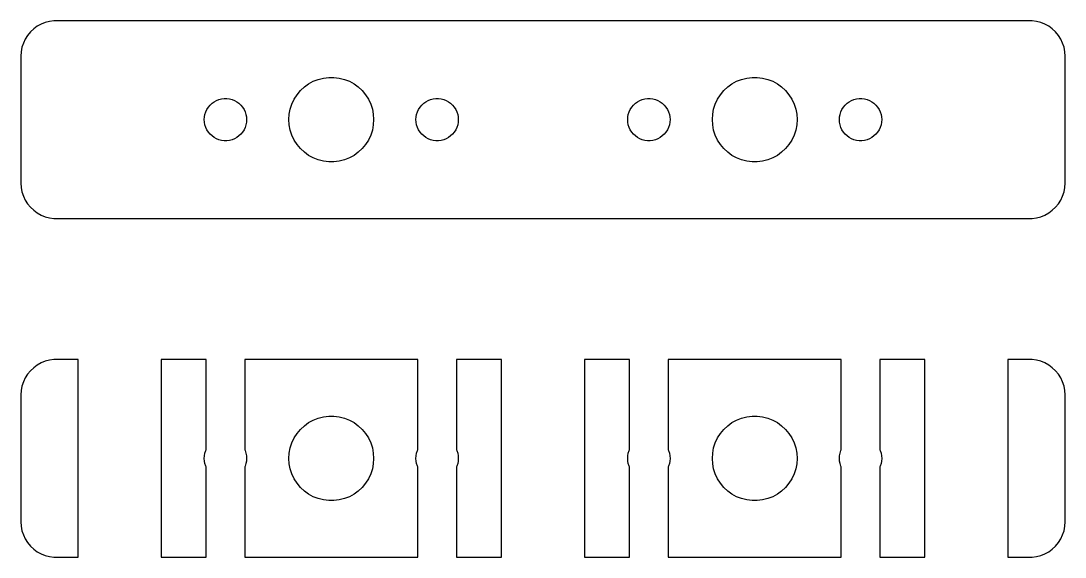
# Model space of a CAD drawing. Header units: metres. Extents: x -37 to 37, y -7 to 79.
# Drawn here: x -37 to 37, y 41 to 79 of the extents above; entities that cross this region are included whole.
import ezdxf

# ---------------------------------------------------------------- set-up
doc = ezdxf.new("R2010")
doc.units = ezdxf.units.M

msp = doc.modelspace()

# ---------------------------------------------------------------- linework, layer by layer
for p, q in [((-35.8396, 78.6108), (-36.0936, 78.4263)), ((-35.5644, 78.7621), (-35.8396, 78.6108)), ((-35.2725, 78.8776), (-35.5644, 78.7621)), ((-34.9684, 78.9557), (-35.2725, 78.8776)), ((-34.657, 78.9951), (-34.9684, 78.9557)), ((34.657, 78.9951), (-34.657, 78.9951)), ((34.9684, 78.9557), (34.657, 78.9951)), ((35.2725, 78.8776), (34.9684, 78.9557)), ((35.5644, 78.7621), (35.2725, 78.8776)), ((35.8396, 78.6108), (35.5644, 78.7621)), ((36.0936, 78.4263), (35.8396, 78.6108)), ((-36.6908, 77.7044), (-36.8244, 77.4203)), ((-36.5225, 77.9695), (-36.6908, 77.7044)), ((-36.3224, 78.2114), (-36.5225, 77.9695)), ((-36.0936, 78.4263), (-36.3224, 78.2114)), ((36.3224, 78.2114), (36.0936, 78.4263)), ((36.5225, 77.9695), (36.3224, 78.2114)), ((36.6908, 77.7044), (36.5225, 77.9695)), ((36.8244, 77.4203), (36.6908, 77.7044)), ((-36.9214, 77.1217), (-36.9803, 76.8133)), ((-36.8244, 77.4203), (-36.9214, 77.1217)), ((36.9214, 77.1217), (36.8244, 77.4203)), ((36.9803, 76.8133), (36.9214, 77.1217)), ((-36.9803, 76.8133), (-37, 76.5)), ((-37, 76.5), (-37, 67.5)), ((37, 76.5), (36.9803, 76.8133)), ((37, 67.5), (37, 76.5)), ((-16.2773, 74.7145), (-15.927, 74.8532)), ((-15.927, 74.8532), (-15.5621, 74.9469)), ((-15.5621, 74.9469), (-15.1884, 74.9941)), ((-15.1884, 74.9941), (-14.8116, 74.9941)), ((-14.8116, 74.9941), (-14.4379, 74.9469)), ((-14.4379, 74.9469), (-14.0729, 74.8532)), ((-14.0729, 74.8532), (-13.7227, 74.7145)), ((13.7227, 74.7145), (14.0729, 74.8532)), ((14.0729, 74.8532), (14.4379, 74.9469)), ((14.4379, 74.9469), (14.8116, 74.9941)), ((14.8116, 74.9941), (15.1884, 74.9941)), ((15.1884, 74.9941), (15.5621, 74.9469)), ((15.5621, 74.9469), (15.927, 74.8532)), ((15.927, 74.8532), (16.2773, 74.7145)), ((-17.427, 73.7634), (-17.1869, 74.0536)), ((-17.1869, 74.0536), (-16.9123, 74.3115)), ((-16.9123, 74.3115), (-16.6075, 74.533)), ((-16.6075, 74.533), (-16.2773, 74.7145)), ((-13.7227, 74.7145), (-13.3925, 74.533)), ((-13.3925, 74.533), (-13.0877, 74.3115)), ((-13.0877, 74.3115), (-12.8131, 74.0536)), ((-12.8131, 74.0536), (-12.5729, 73.7634)), ((12.5729, 73.7634), (12.8131, 74.0536)), ((12.8131, 74.0536), (13.0877, 74.3115)), ((13.0877, 74.3115), (13.3925, 74.533)), ((13.3925, 74.533), (13.7227, 74.7145)), ((16.2773, 74.7145), (16.6075, 74.533)), ((16.6075, 74.533), (16.9123, 74.3115)), ((16.9123, 74.3115), (17.1869, 74.0536)), ((17.1869, 74.0536), (17.427, 73.7634)), ((-23.4561, 73.1558), (-23.3037, 73.2665)), ((-23.3037, 73.2665), (-23.1387, 73.3572)), ((-23.1387, 73.3572), (-22.9635, 73.4266)), ((-22.9635, 73.4266), (-22.7811, 73.4734)), ((-22.7811, 73.4734), (-22.5942, 73.497)), ((-22.5942, 73.497), (-22.4058, 73.497)), ((-22.4058, 73.497), (-22.2189, 73.4734)), ((-22.2189, 73.4734), (-22.0365, 73.4266)), ((-22.0365, 73.4266), (-21.8613, 73.3572)), ((-21.8613, 73.3572), (-21.6963, 73.2665)), ((-21.6963, 73.2665), (-21.5439, 73.1558)), ((-17.7893, 73.1044), (-17.6289, 73.4453)), ((-17.6289, 73.4453), (-17.427, 73.7634)), ((-12.5729, 73.7634), (-12.3711, 73.4453)), ((-12.3711, 73.4453), (-12.2107, 73.1044)), ((-8.45613, 73.1558), (-8.30373, 73.2665)), ((-8.30373, 73.2665), (-8.13866, 73.3572)), ((-8.13866, 73.3572), (-7.96352, 73.4266)), ((-7.96352, 73.4266), (-7.78107, 73.4734)), ((-7.78107, 73.4734), (-7.59418, 73.497)), ((-7.59418, 73.497), (-7.40581, 73.497)), ((-7.40581, 73.497), (-7.21892, 73.4734)), ((-7.21892, 73.4734), (-7.03647, 73.4266)), ((-7.03647, 73.4266), (-6.86133, 73.3572)), ((-6.86133, 73.3572), (-6.69626, 73.2665)), ((-6.69626, 73.2665), (-6.54385, 73.1558)), ((6.54385, 73.1558), (6.69626, 73.2665)), ((6.69626, 73.2665), (6.86133, 73.3572)), ((6.86133, 73.3572), (7.03647, 73.4266)), ((7.03647, 73.4266), (7.21892, 73.4734)), ((7.21892, 73.4734), (7.40581, 73.497)), ((7.40581, 73.497), (7.59418, 73.497)), ((7.59418, 73.497), (7.78107, 73.4734)), ((7.78107, 73.4734), (7.96352, 73.4266)), ((7.96352, 73.4266), (8.13866, 73.3572)), ((8.13866, 73.3572), (8.30373, 73.2665)), ((8.30373, 73.2665), (8.45613, 73.1558)), ((12.2107, 73.1044), (12.3711, 73.4453)), ((12.3711, 73.4453), (12.5729, 73.7634)), ((17.427, 73.7634), (17.6289, 73.4453)), ((17.6289, 73.4453), (17.7893, 73.1044)), ((21.5439, 73.1558), (21.6963, 73.2665)), ((21.6963, 73.2665), (21.8613, 73.3572)), ((21.8613, 73.3572), (22.0365, 73.4266)), ((22.0365, 73.4266), (22.2189, 73.4734)), ((22.2189, 73.4734), (22.4058, 73.497)), ((22.4058, 73.497), (22.5942, 73.497)), ((22.5942, 73.497), (22.7811, 73.4734)), ((22.7811, 73.4734), (22.9635, 73.4266)), ((22.9635, 73.4266), (23.1387, 73.3572)), ((23.1387, 73.3572), (23.3037, 73.2665)), ((23.3037, 73.2665), (23.4561, 73.1558)), ((-23.9529, 72.373), (-23.8947, 72.5522)), ((-23.8947, 72.5522), (-23.8145, 72.7226)), ((-23.8145, 72.7226), (-23.7135, 72.8817)), ((-23.7135, 72.8817), (-23.5934, 73.0268)), ((-23.5934, 73.0268), (-23.4561, 73.1558)), ((-21.5439, 73.1558), (-21.4065, 73.0268)), ((-21.4065, 73.0268), (-21.2865, 72.8817)), ((-21.2865, 72.8817), (-21.1855, 72.7226)), ((-21.1855, 72.7226), (-21.1053, 72.5522)), ((-21.1053, 72.5522), (-21.0471, 72.373)), ((-17.9763, 72.376), (-17.9057, 72.7461)), ((-17.9057, 72.7461), (-17.7893, 73.1044)), ((-12.2107, 73.1044), (-12.0942, 72.7461)), ((-12.0942, 72.7461), (-12.0237, 72.376)), ((-8.95287, 72.373), (-8.89465, 72.5522)), ((-8.89465, 72.5522), (-8.81445, 72.7226)), ((-8.81445, 72.7226), (-8.71352, 72.8817)), ((-8.71352, 72.8817), (-8.59344, 73.0268)), ((-8.59344, 73.0268), (-8.45613, 73.1558)), ((-6.54385, 73.1558), (-6.40654, 73.0268)), ((-6.40654, 73.0268), (-6.28647, 72.8817)), ((-6.28647, 72.8817), (-6.18553, 72.7226)), ((-6.18553, 72.7226), (-6.10533, 72.5522)), ((-6.10533, 72.5522), (-6.04712, 72.373)), ((6.04712, 72.373), (6.10533, 72.5522)), ((6.10533, 72.5522), (6.18553, 72.7226)), ((6.18553, 72.7226), (6.28647, 72.8817)), ((6.28647, 72.8817), (6.40654, 73.0268)), ((6.40654, 73.0268), (6.54385, 73.1558)), ((8.45613, 73.1558), (8.59344, 73.0268)), ((8.59344, 73.0268), (8.71352, 72.8817)), ((8.71352, 72.8817), (8.81445, 72.7226)), ((8.81445, 72.7226), (8.89465, 72.5522)), ((8.89465, 72.5522), (8.95287, 72.373)), ((12.0237, 72.376), (12.0942, 72.7461)), ((12.0942, 72.7461), (12.2107, 73.1044)), ((17.7893, 73.1044), (17.9057, 72.7461)), ((17.9057, 72.7461), (17.9763, 72.376)), ((21.0471, 72.373), (21.1053, 72.5522)), ((21.1053, 72.5522), (21.1855, 72.7226)), ((21.1855, 72.7226), (21.2865, 72.8817)), ((21.2865, 72.8817), (21.4065, 73.0268)), ((21.4065, 73.0268), (21.5439, 73.1558)), ((23.4561, 73.1558), (23.5934, 73.0268)), ((23.5934, 73.0268), (23.7135, 72.8817)), ((23.7135, 72.8817), (23.8145, 72.7226)), ((23.8145, 72.7226), (23.8947, 72.5522)), ((23.8947, 72.5522), (23.9529, 72.373)), ((-24, 72), (-23.9882, 72.188)), ((-23.9882, 71.812), (-24, 72)), ((-23.9882, 72.188), (-23.9529, 72.373)), ((-23.9529, 71.627), (-23.9882, 71.812)), ((-21.0471, 72.373), (-21.0118, 72.188)), ((-21.0118, 71.812), (-21.0471, 71.627)), ((-21.0118, 72.188), (-21, 72)), ((-21, 72), (-21.0118, 71.812)), ((-18, 72), (-17.9763, 72.376)), ((-17.9763, 71.624), (-18, 72)), ((-12.0237, 72.376), (-12, 72)), ((-12, 72), (-12.0237, 71.624)), ((-9, 72), (-8.98816, 72.188)), ((-8.98816, 71.812), (-9, 72)), ((-8.98816, 72.188), (-8.95287, 72.373)), ((-8.95287, 71.627), (-8.98816, 71.812)), ((-6.04712, 72.373), (-6.01183, 72.188)), ((-6.01183, 71.812), (-6.04712, 71.627)), ((-6.01183, 72.188), (-6, 72)), ((-6, 72), (-6.01183, 71.812)), ((6, 72), (6.01183, 72.188)), ((6.01183, 71.812), (6, 72)), ((6.01183, 72.188), (6.04712, 72.373)), ((6.04712, 71.627), (6.01183, 71.812)), ((8.95287, 72.373), (8.98816, 72.188)), ((8.98816, 71.812), (8.95287, 71.627)), ((8.98816, 72.188), (9, 72)), ((9, 72), (8.98816, 71.812)), ((12, 72), (12.0237, 72.376)), ((12.0237, 71.624), (12, 72)), ((17.9763, 72.376), (18, 72)), ((18, 72), (17.9763, 71.624)), ((21, 72), (21.0118, 72.188)), ((21.0118, 71.812), (21, 72)), ((21.0118, 72.188), (21.0471, 72.373)), ((21.0471, 71.627), (21.0118, 71.812)), ((23.9529, 72.373), (23.9882, 72.188)), ((23.9882, 71.812), (23.9529, 71.627)), ((23.9882, 72.188), (24, 72)), ((24, 72), (23.9882, 71.812)), ((-23.8947, 71.4478), (-23.9529, 71.627)), ((-23.8145, 71.2774), (-23.8947, 71.4478)), ((-23.7135, 71.1183), (-23.8145, 71.2774)), ((-23.5934, 70.9732), (-23.7135, 71.1183)), ((-21.2865, 71.1183), (-21.4065, 70.9732)), ((-21.1855, 71.2774), (-21.2865, 71.1183)), ((-21.1053, 71.4478), (-21.1855, 71.2774)), ((-21.0471, 71.627), (-21.1053, 71.4478)), ((-17.9057, 71.2539), (-17.9763, 71.624)), ((-17.7893, 70.8956), (-17.9057, 71.2539)), ((-12.0942, 71.2539), (-12.2107, 70.8956)), ((-12.0237, 71.624), (-12.0942, 71.2539)), ((-8.89465, 71.4478), (-8.95287, 71.627)), ((-8.81445, 71.2774), (-8.89465, 71.4478)), ((-8.71352, 71.1183), (-8.81445, 71.2774)), ((-8.59344, 70.9732), (-8.71352, 71.1183)), ((-6.28647, 71.1183), (-6.40654, 70.9732)), ((-6.18553, 71.2774), (-6.28647, 71.1183)), ((-6.10533, 71.4478), (-6.18553, 71.2774)), ((-6.04712, 71.627), (-6.10533, 71.4478)), ((6.10533, 71.4478), (6.04712, 71.627)), ((6.18553, 71.2774), (6.10533, 71.4478)), ((6.28647, 71.1183), (6.18553, 71.2774)), ((6.40654, 70.9732), (6.28647, 71.1183)), ((8.71352, 71.1183), (8.59344, 70.9732)), ((8.81445, 71.2774), (8.71352, 71.1183)), ((8.89465, 71.4478), (8.81445, 71.2774)), ((8.95287, 71.627), (8.89465, 71.4478)), ((12.0942, 71.2539), (12.0237, 71.624)), ((12.2107, 70.8956), (12.0942, 71.2539)), ((17.9057, 71.2539), (17.7893, 70.8956)), ((17.9763, 71.624), (17.9057, 71.2539)), ((21.1053, 71.4478), (21.0471, 71.627)), ((21.1855, 71.2774), (21.1053, 71.4478)), ((21.2865, 71.1183), (21.1855, 71.2774)), ((21.4065, 70.9732), (21.2865, 71.1183)), ((23.7135, 71.1183), (23.5934, 70.9732)), ((23.8145, 71.2774), (23.7135, 71.1183)), ((23.8947, 71.4478), (23.8145, 71.2774)), ((23.9529, 71.627), (23.8947, 71.4478)), ((-23.4561, 70.8442), (-23.5934, 70.9732)), ((-23.3037, 70.7335), (-23.4561, 70.8442)), ((-23.1387, 70.6428), (-23.3037, 70.7335)), ((-22.9635, 70.5734), (-23.1387, 70.6428)), ((-22.7811, 70.5266), (-22.9635, 70.5734)), ((-22.5942, 70.503), (-22.7811, 70.5266)), ((-22.4058, 70.503), (-22.5942, 70.503)), ((-22.2189, 70.5266), (-22.4058, 70.503)), ((-22.0365, 70.5734), (-22.2189, 70.5266)), ((-21.8613, 70.6428), (-22.0365, 70.5734)), ((-21.6963, 70.7335), (-21.8613, 70.6428)), ((-21.5439, 70.8442), (-21.6963, 70.7335)), ((-21.4065, 70.9732), (-21.5439, 70.8442)), ((-17.6289, 70.5547), (-17.7893, 70.8956)), ((-17.427, 70.2366), (-17.6289, 70.5547)), ((-12.3711, 70.5547), (-12.5729, 70.2366)), ((-12.2107, 70.8956), (-12.3711, 70.5547)), ((-8.45613, 70.8442), (-8.59344, 70.9732)), ((-8.30373, 70.7335), (-8.45613, 70.8442)), ((-8.13866, 70.6428), (-8.30373, 70.7335)), ((-7.96352, 70.5734), (-8.13866, 70.6428)), ((-7.78107, 70.5266), (-7.96352, 70.5734)), ((-7.59418, 70.503), (-7.78107, 70.5266)), ((-7.40581, 70.503), (-7.59418, 70.503)), ((-7.21892, 70.5266), (-7.40581, 70.503)), ((-7.03647, 70.5734), (-7.21892, 70.5266)), ((-6.86133, 70.6428), (-7.03647, 70.5734)), ((-6.69626, 70.7335), (-6.86133, 70.6428)), ((-6.54385, 70.8442), (-6.69626, 70.7335)), ((-6.40654, 70.9732), (-6.54385, 70.8442)), ((6.54385, 70.8442), (6.40654, 70.9732)), ((6.69626, 70.7335), (6.54385, 70.8442)), ((6.86133, 70.6428), (6.69626, 70.7335)), ((7.03647, 70.5734), (6.86133, 70.6428)), ((7.21892, 70.5266), (7.03647, 70.5734)), ((7.40581, 70.503), (7.21892, 70.5266)), ((7.59418, 70.503), (7.40581, 70.503)), ((7.78107, 70.5266), (7.59418, 70.503)), ((7.96352, 70.5734), (7.78107, 70.5266)), ((8.13866, 70.6428), (7.96352, 70.5734)), ((8.30373, 70.7335), (8.13866, 70.6428)), ((8.45613, 70.8442), (8.30373, 70.7335)), ((8.59344, 70.9732), (8.45613, 70.8442)), ((12.3711, 70.5547), (12.2107, 70.8956)), ((12.5729, 70.2366), (12.3711, 70.5547)), ((17.6289, 70.5547), (17.427, 70.2366)), ((17.7893, 70.8956), (17.6289, 70.5547)), ((21.5439, 70.8442), (21.4065, 70.9732)), ((21.6963, 70.7335), (21.5439, 70.8442)), ((21.8613, 70.6428), (21.6963, 70.7335)), ((22.0365, 70.5734), (21.8613, 70.6428)), ((22.2189, 70.5266), (22.0365, 70.5734)), ((22.4058, 70.503), (22.2189, 70.5266)), ((22.5942, 70.503), (22.4058, 70.503)), ((22.7811, 70.5266), (22.5942, 70.503)), ((22.9635, 70.5734), (22.7811, 70.5266)), ((23.1387, 70.6428), (22.9635, 70.5734)), ((23.3037, 70.7335), (23.1387, 70.6428)), ((23.4561, 70.8442), (23.3037, 70.7335)), ((23.5934, 70.9732), (23.4561, 70.8442)), ((-17.1869, 69.9464), (-17.427, 70.2366)), ((-16.9123, 69.6885), (-17.1869, 69.9464)), ((-16.6075, 69.467), (-16.9123, 69.6885)), ((-13.0877, 69.6885), (-13.3925, 69.467)), ((-12.8131, 69.9464), (-13.0877, 69.6885)), ((-12.5729, 70.2366), (-12.8131, 69.9464)), ((12.8131, 69.9464), (12.5729, 70.2366)), ((13.0877, 69.6885), (12.8131, 69.9464)), ((13.3925, 69.467), (13.0877, 69.6885)), ((16.9123, 69.6885), (16.6075, 69.467)), ((17.1869, 69.9464), (16.9123, 69.6885)), ((17.427, 70.2366), (17.1869, 69.9464)), ((-16.2773, 69.2855), (-16.6075, 69.467)), ((-15.927, 69.1468), (-16.2773, 69.2855)), ((-15.5621, 69.0531), (-15.927, 69.1468)), ((-15.1884, 69.0059), (-15.5621, 69.0531)), ((-14.8116, 69.0059), (-15.1884, 69.0059)), ((-14.4379, 69.0531), (-14.8116, 69.0059)), ((-14.0729, 69.1468), (-14.4379, 69.0531)), ((-13.7227, 69.2855), (-14.0729, 69.1468)), ((-13.3925, 69.467), (-13.7227, 69.2855)), ((13.7227, 69.2855), (13.3925, 69.467)), ((14.0729, 69.1468), (13.7227, 69.2855)), ((14.4379, 69.0531), (14.0729, 69.1468)), ((14.8116, 69.0059), (14.4379, 69.0531)), ((15.1884, 69.0059), (14.8116, 69.0059)), ((15.5621, 69.0531), (15.1884, 69.0059)), ((15.927, 69.1468), (15.5621, 69.0531)), ((16.2773, 69.2855), (15.927, 69.1468)), ((16.6075, 69.467), (16.2773, 69.2855)), ((-37, 67.5), (-36.9803, 67.1867)), ((36.9803, 67.1867), (37, 67.5)), ((-36.9803, 67.1867), (-36.9214, 66.8783)), ((-36.9214, 66.8783), (-36.8244, 66.5797)), ((36.8244, 66.5797), (36.9214, 66.8783)), ((36.9214, 66.8783), (36.9803, 67.1867)), ((-36.8244, 66.5797), (-36.6908, 66.2956)), ((-36.6908, 66.2956), (-36.5225, 66.0305)), ((-36.5225, 66.0305), (-36.3224, 65.7886)), ((36.3224, 65.7886), (36.5225, 66.0305)), ((36.5225, 66.0305), (36.6908, 66.2956)), ((36.6908, 66.2956), (36.8244, 66.5797)), ((-36.3224, 65.7886), (-36.0936, 65.5737)), ((-36.0936, 65.5737), (-35.8396, 65.3892)), ((-35.8396, 65.3892), (-35.5644, 65.2379)), ((-35.5644, 65.2379), (-35.2725, 65.1224)), ((-35.2725, 65.1224), (-34.9684, 65.0443)), ((34.9684, 65.0443), (35.2725, 65.1224)), ((35.2725, 65.1224), (35.5644, 65.2379)), ((35.5644, 65.2379), (35.8396, 65.3892)), ((35.8396, 65.3892), (36.0936, 65.5737)), ((36.0936, 65.5737), (36.3224, 65.7886)), ((-34.9684, 65.0443), (-34.657, 65.0049)), ((-34.657, 65.0049), (34.657, 65.0049)), ((34.657, 65.0049), (34.9684, 65.0443)), ((-35.5644, 54.7621), (-35.8396, 54.6108)), ((-35.2725, 54.8776), (-35.5644, 54.7621)), ((-34.9684, 54.9557), (-35.2725, 54.8776)), ((-34.657, 54.9951), (-34.9684, 54.9557)), ((-32.9336, 54.9951), (-34.657, 54.9951)), ((-32.9336, 41.0049), (-32.9336, 54.9951)), ((-23.8722, 54.9951), (-27.0664, 54.9951)), ((-27.0664, 54.9951), (-27.0664, 41.0049)), ((-23.8722, 48.6), (-23.8722, 54.9951)), ((-8.87216, 54.9951), (-21.1278, 54.9951)), ((-21.1278, 54.9951), (-21.1278, 48.6)), ((-8.87216, 48.6), (-8.87216, 54.9951)), ((-2.93361, 54.9951), (-6.12782, 54.9951)), ((-6.12782, 54.9951), (-6.12782, 48.6)), ((-2.93361, 41.0049), (-2.93361, 54.9951)), ((6.12782, 54.9951), (2.93361, 54.9951)), ((2.93361, 54.9951), (2.93361, 41.0049)), ((6.12782, 48.6), (6.12782, 54.9951)), ((21.1278, 54.9951), (8.87216, 54.9951)), ((8.87216, 54.9951), (8.87216, 48.6)), ((21.1278, 48.6), (21.1278, 54.9951)), ((27.0664, 54.9951), (23.8722, 54.9951)), ((23.8722, 54.9951), (23.8722, 48.6)), ((27.0664, 41.0049), (27.0664, 54.9951)), ((34.657, 54.9951), (32.9336, 54.9951)), ((32.9336, 54.9951), (32.9336, 41.0049)), ((34.9684, 54.9557), (34.657, 54.9951)), ((35.2725, 54.8776), (34.9684, 54.9557)), ((35.5644, 54.7621), (35.2725, 54.8776)), ((35.8396, 54.6108), (35.5644, 54.7621)), ((-36.3224, 54.2114), (-36.5225, 53.9695)), ((-36.0936, 54.4263), (-36.3224, 54.2114)), ((-35.8396, 54.6108), (-36.0936, 54.4263)), ((36.0936, 54.4263), (35.8396, 54.6108)), ((36.3224, 54.2114), (36.0936, 54.4263)), ((36.5225, 53.9695), (36.3224, 54.2114)), ((-36.8244, 53.4203), (-36.9214, 53.1217)), ((-36.6908, 53.7044), (-36.8244, 53.4203)), ((-36.5225, 53.9695), (-36.6908, 53.7044)), ((36.6908, 53.7044), (36.5225, 53.9695)), ((36.8244, 53.4203), (36.6908, 53.7044)), ((36.9214, 53.1217), (36.8244, 53.4203)), ((-36.9803, 52.8133), (-37, 52.5)), ((-36.9214, 53.1217), (-36.9803, 52.8133)), ((36.9803, 52.8133), (36.9214, 53.1217)), ((37, 52.5), (36.9803, 52.8133)), ((-37, 52.5), (-37, 43.5)), ((37, 43.5), (37, 52.5)), ((-16.9123, 50.3115), (-16.6075, 50.533)), ((-16.6075, 50.533), (-16.2773, 50.7145)), ((-16.2773, 50.7145), (-15.927, 50.8532)), ((-15.927, 50.8532), (-15.5621, 50.9469)), ((-15.5621, 50.9469), (-15.1884, 50.9941)), ((-15.1884, 50.9941), (-14.8116, 50.9941)), ((-14.8116, 50.9941), (-14.4379, 50.9469)), ((-14.4379, 50.9469), (-14.0729, 50.8532)), ((-14.0729, 50.8532), (-13.7227, 50.7145)), ((-13.7227, 50.7145), (-13.3925, 50.533)), ((-13.3925, 50.533), (-13.0877, 50.3115)), ((13.0877, 50.3115), (13.3925, 50.533)), ((13.3925, 50.533), (13.7227, 50.7145)), ((13.7227, 50.7145), (14.0729, 50.8532)), ((14.0729, 50.8532), (14.4379, 50.9469)), ((14.4379, 50.9469), (14.8116, 50.9941)), ((14.8116, 50.9941), (15.1884, 50.9941)), ((15.1884, 50.9941), (15.5621, 50.9469)), ((15.5621, 50.9469), (15.927, 50.8532)), ((15.927, 50.8532), (16.2773, 50.7145)), ((16.2773, 50.7145), (16.6075, 50.533)), ((16.6075, 50.533), (16.9123, 50.3115)), ((-17.6289, 49.4453), (-17.427, 49.7634)), ((-17.427, 49.7634), (-17.1869, 50.0536)), ((-17.1869, 50.0536), (-16.9123, 50.3115)), ((-13.0877, 50.3115), (-12.8131, 50.0536)), ((-12.8131, 50.0536), (-12.5729, 49.7634)), ((-12.5729, 49.7634), (-12.3711, 49.4453)), ((12.3711, 49.4453), (12.5729, 49.7634)), ((12.5729, 49.7634), (12.8131, 50.0536)), ((12.8131, 50.0536), (13.0877, 50.3115)), ((16.9123, 50.3115), (17.1869, 50.0536)), ((17.1869, 50.0536), (17.427, 49.7634)), ((17.427, 49.7634), (17.6289, 49.4453)), ((-17.9057, 48.7461), (-17.7893, 49.1044)), ((-17.7893, 49.1044), (-17.6289, 49.4453)), ((-12.3711, 49.4453), (-12.2107, 49.1044)), ((-12.2107, 49.1044), (-12.0942, 48.7461)), ((12.0942, 48.7461), (12.2107, 49.1044)), ((12.2107, 49.1044), (12.3711, 49.4453)), ((17.6289, 49.4453), (17.7893, 49.1044)), ((17.7893, 49.1044), (17.9057, 48.7461)), ((-24, 48), (-23.9882, 48.188)), ((-23.9882, 48.188), (-23.9529, 48.373)), ((-23.9529, 48.373), (-23.8947, 48.5522)), ((-23.8947, 48.5522), (-23.8722, 48.6)), ((-21.1278, 48.6), (-21.1053, 48.5522)), ((-21.1053, 48.5522), (-21.0471, 48.373)), ((-21.0471, 48.373), (-21.0118, 48.188)), ((-21.0118, 48.188), (-21, 48)), ((-18, 48), (-17.9763, 48.376)), ((-17.9763, 48.376), (-17.9057, 48.7461)), ((-12.0942, 48.7461), (-12.0237, 48.376)), ((-12.0237, 48.376), (-12, 48)), ((-9, 48), (-8.98816, 48.188)), ((-8.98816, 48.188), (-8.95287, 48.373)), ((-8.95287, 48.373), (-8.89465, 48.5522)), ((-8.89465, 48.5522), (-8.87216, 48.6)), ((-6.12782, 48.6), (-6.10533, 48.5522)), ((-6.10533, 48.5522), (-6.04712, 48.373)), ((-6.04712, 48.373), (-6.01183, 48.188)), ((-6.01183, 48.188), (-6, 48)), ((6, 48), (6.01183, 48.188)), ((6.01183, 48.188), (6.04712, 48.373)), ((6.04712, 48.373), (6.10533, 48.5522)), ((6.10533, 48.5522), (6.12782, 48.6)), ((8.87216, 48.6), (8.89465, 48.5522)), ((8.89465, 48.5522), (8.95287, 48.373)), ((8.95287, 48.373), (8.98816, 48.188)), ((8.98816, 48.188), (9, 48)), ((12, 48), (12.0237, 48.376)), ((12.0237, 48.376), (12.0942, 48.7461)), ((17.9057, 48.7461), (17.9763, 48.376)), ((17.9763, 48.376), (18, 48)), ((21, 48), (21.0118, 48.188)), ((21.0118, 48.188), (21.0471, 48.373)), ((21.0471, 48.373), (21.1053, 48.5522)), ((21.1053, 48.5522), (21.1278, 48.6)), ((23.8722, 48.6), (23.8947, 48.5522)), ((23.8947, 48.5522), (23.9529, 48.373)), ((23.9529, 48.373), (23.9882, 48.188)), ((23.9882, 48.188), (24, 48)), ((-23.9882, 47.812), (-24, 48)), ((-23.9529, 47.627), (-23.9882, 47.812)), ((-23.8947, 47.4478), (-23.9529, 47.627)), ((-23.8722, 47.4), (-23.8947, 47.4478)), ((-23.8722, 41.0049), (-23.8722, 47.4)), ((-21.1053, 47.4478), (-21.1278, 47.4)), ((-21.1278, 47.4), (-21.1278, 41.0049)), ((-21.0471, 47.627), (-21.1053, 47.4478)), ((-21.0118, 47.812), (-21.0471, 47.627)), ((-21, 48), (-21.0118, 47.812)), ((-17.9763, 47.624), (-18, 48)), ((-17.9057, 47.2539), (-17.9763, 47.624)), ((-12.0237, 47.624), (-12.0942, 47.2539)), ((-12, 48), (-12.0237, 47.624)), ((-8.98816, 47.812), (-9, 48)), ((-8.95287, 47.627), (-8.98816, 47.812)), ((-8.89465, 47.4478), (-8.95287, 47.627)), ((-8.87216, 47.4), (-8.89465, 47.4478)), ((-8.87216, 41.0049), (-8.87216, 47.4)), ((-6.10533, 47.4478), (-6.12782, 47.4)), ((-6.12782, 47.4), (-6.12782, 41.0049)), ((-6.04712, 47.627), (-6.10533, 47.4478)), ((-6.01183, 47.812), (-6.04712, 47.627)), ((-6, 48), (-6.01183, 47.812)), ((6.01183, 47.812), (6, 48)), ((6.04712, 47.627), (6.01183, 47.812)), ((6.10533, 47.4478), (6.04712, 47.627)), ((6.12782, 47.4), (6.10533, 47.4478)), ((6.12782, 41.0049), (6.12782, 47.4)), ((8.89465, 47.4478), (8.87216, 47.4)), ((8.87216, 47.4), (8.87216, 41.0049)), ((8.95287, 47.627), (8.89465, 47.4478)), ((8.98816, 47.812), (8.95287, 47.627)), ((9, 48), (8.98816, 47.812)), ((12.0237, 47.624), (12, 48)), ((12.0942, 47.2539), (12.0237, 47.624)), ((17.9763, 47.624), (17.9057, 47.2539)), ((18, 48), (17.9763, 47.624)), ((21.0118, 47.812), (21, 48)), ((21.0471, 47.627), (21.0118, 47.812)), ((21.1053, 47.4478), (21.0471, 47.627)), ((21.1278, 47.4), (21.1053, 47.4478)), ((21.1278, 41.0049), (21.1278, 47.4)), ((23.8947, 47.4478), (23.8722, 47.4)), ((23.8722, 47.4), (23.8722, 41.0049)), ((23.9529, 47.627), (23.8947, 47.4478)), ((23.9882, 47.812), (23.9529, 47.627)), ((24, 48), (23.9882, 47.812)), ((-17.7893, 46.8956), (-17.9057, 47.2539)), ((-17.6289, 46.5547), (-17.7893, 46.8956)), ((-12.2107, 46.8956), (-12.3711, 46.5547)), ((-12.0942, 47.2539), (-12.2107, 46.8956)), ((12.2107, 46.8956), (12.0942, 47.2539)), ((12.3711, 46.5547), (12.2107, 46.8956)), ((17.7893, 46.8956), (17.6289, 46.5547)), ((17.9057, 47.2539), (17.7893, 46.8956)), ((-17.427, 46.2366), (-17.6289, 46.5547)), ((-17.1869, 45.9464), (-17.427, 46.2366)), ((-16.9123, 45.6885), (-17.1869, 45.9464)), ((-12.8131, 45.9464), (-13.0877, 45.6885)), ((-12.5729, 46.2366), (-12.8131, 45.9464)), ((-12.3711, 46.5547), (-12.5729, 46.2366)), ((12.5729, 46.2366), (12.3711, 46.5547)), ((12.8131, 45.9464), (12.5729, 46.2366)), ((13.0877, 45.6885), (12.8131, 45.9464)), ((17.1869, 45.9464), (16.9123, 45.6885)), ((17.427, 46.2366), (17.1869, 45.9464)), ((17.6289, 46.5547), (17.427, 46.2366)), ((-16.6075, 45.467), (-16.9123, 45.6885)), ((-16.2773, 45.2855), (-16.6075, 45.467)), ((-15.927, 45.1468), (-16.2773, 45.2855)), ((-15.5621, 45.0531), (-15.927, 45.1468)), ((-14.0729, 45.1468), (-14.4379, 45.0531)), ((-13.7227, 45.2855), (-14.0729, 45.1468)), ((-13.3925, 45.467), (-13.7227, 45.2855)), ((-13.0877, 45.6885), (-13.3925, 45.467)), ((13.3925, 45.467), (13.0877, 45.6885)), ((13.7227, 45.2855), (13.3925, 45.467)), ((14.0729, 45.1468), (13.7227, 45.2855)), ((14.4379, 45.0531), (14.0729, 45.1468)), ((15.927, 45.1468), (15.5621, 45.0531)), ((16.2773, 45.2855), (15.927, 45.1468)), ((16.6075, 45.467), (16.2773, 45.2855)), ((16.9123, 45.6885), (16.6075, 45.467)), ((-15.1884, 45.0059), (-15.5621, 45.0531)), ((-14.8116, 45.0059), (-15.1884, 45.0059)), ((-14.4379, 45.0531), (-14.8116, 45.0059)), ((14.8116, 45.0059), (14.4379, 45.0531)), ((15.1884, 45.0059), (14.8116, 45.0059)), ((15.5621, 45.0531), (15.1884, 45.0059)), ((-37, 43.5), (-36.9803, 43.1867)), ((-36.9803, 43.1867), (-36.9214, 42.8783)), ((36.9214, 42.8783), (36.9803, 43.1867)), ((36.9803, 43.1867), (37, 43.5)), ((-36.9214, 42.8783), (-36.8244, 42.5797)), ((-36.8244, 42.5797), (-36.6908, 42.2956)), ((-36.6908, 42.2956), (-36.5225, 42.0305)), ((36.5225, 42.0305), (36.6908, 42.2956)), ((36.6908, 42.2956), (36.8244, 42.5797)), ((36.8244, 42.5797), (36.9214, 42.8783)), ((-36.5225, 42.0305), (-36.3224, 41.7886)), ((-36.3224, 41.7886), (-36.0936, 41.5737)), ((-36.0936, 41.5737), (-35.8396, 41.3892)), ((35.8396, 41.3892), (36.0936, 41.5737)), ((36.0936, 41.5737), (36.3224, 41.7886)), ((36.3224, 41.7886), (36.5225, 42.0305)), ((-35.8396, 41.3892), (-35.5644, 41.2379)), ((-35.5644, 41.2379), (-35.2725, 41.1224)), ((-35.2725, 41.1224), (-34.9684, 41.0443)), ((-34.9684, 41.0443), (-34.657, 41.0049)), ((-34.657, 41.0049), (-32.9336, 41.0049)), ((-27.0664, 41.0049), (-23.8722, 41.0049)), ((-21.1278, 41.0049), (-8.87216, 41.0049)), ((-6.12782, 41.0049), (-2.93361, 41.0049)), ((2.93361, 41.0049), (6.12782, 41.0049)), ((8.87216, 41.0049), (21.1278, 41.0049)), ((23.8722, 41.0049), (27.0664, 41.0049)), ((32.9336, 41.0049), (34.657, 41.0049)), ((34.657, 41.0049), (34.9684, 41.0443)), ((34.9684, 41.0443), (35.2725, 41.1224)), ((35.2725, 41.1224), (35.5644, 41.2379)), ((35.5644, 41.2379), (35.8396, 41.3892))]:
    msp.add_line(p, q)

doc.saveas('drawing.dxf')
